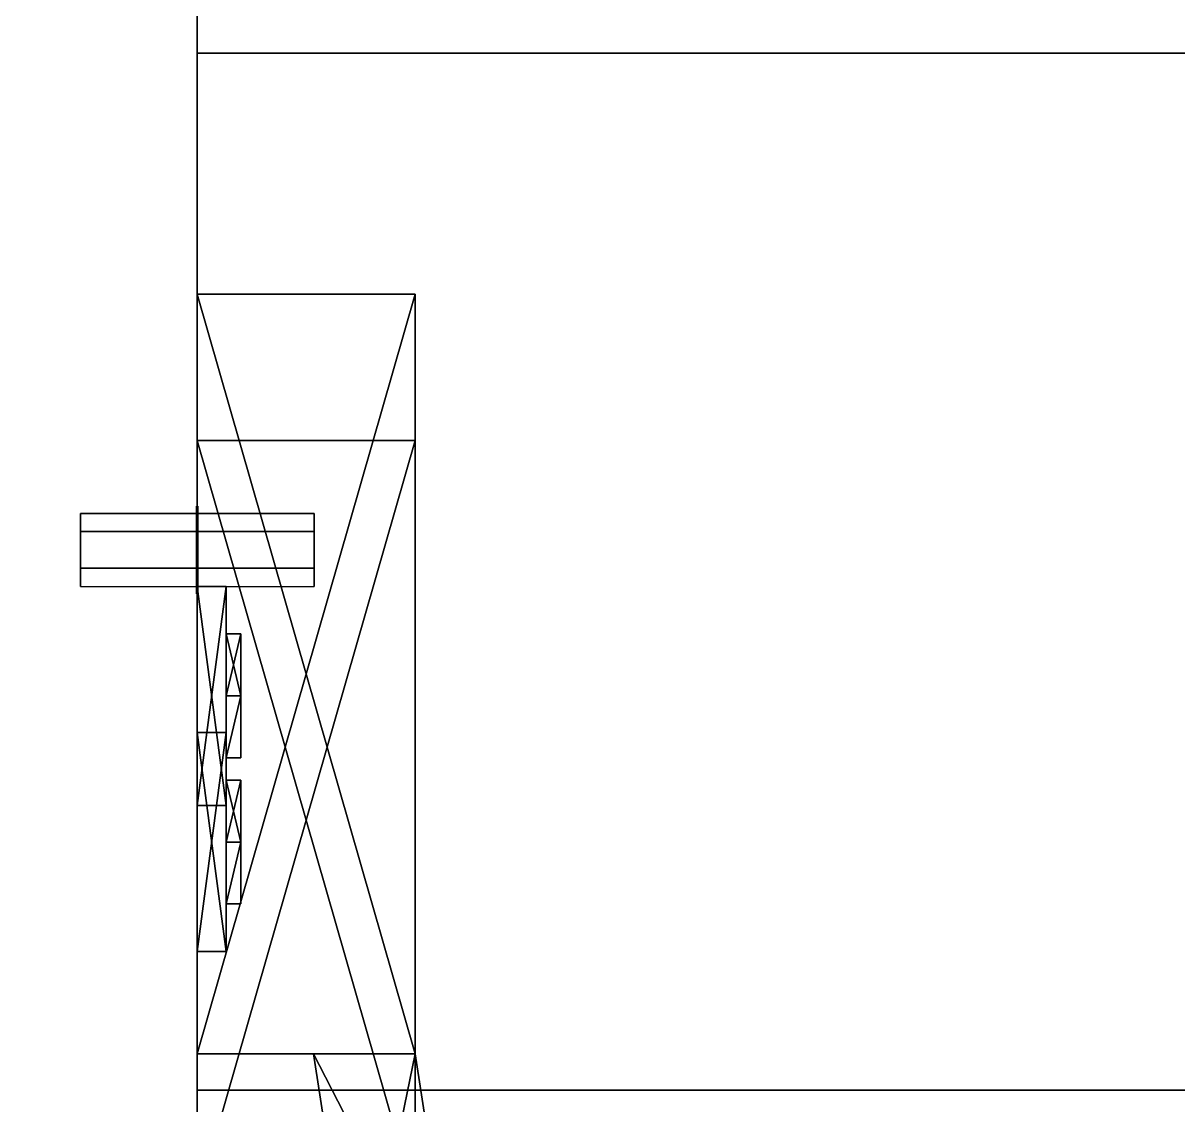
# Model space of a CAD drawing. Extents: x 0 to 5507, y -6518 to 0.
# Drawn here: x 3510.1 to 3589.1, y -2035 to -1960.9 of the extents above; entities that cross this region are included whole.
import ezdxf

# ---------------------------------------------------------------- set-up
doc = ezdxf.new("R2010")
doc.units = 0
for name, color, linetype in [('LAYER0', 7, 'CONTINUOUS'), ('LAYER425', 7, 'CONTINUOUS'), ('LAYER426', 7, 'CONTINUOUS'), ('LAYER444', 7, 'CONTINUOUS'), ('LAYER446', 253, 'CONTINUOUS'), ('LAYER448', 253, 'CONTINUOUS'), ('LAYER450', 7, 'CONTINUOUS'), ('LAYER495', 7, 'CONTINUOUS'), ('LAYER496', 7, 'CONTINUOUS'), ('LAYER498', 7, 'CONTINUOUS'), ('LAYER509', 253, 'CONTINUOUS'), ('LAYER511', 253, 'CONTINUOUS'), ('LAYER513', 7, 'CONTINUOUS'), ('LAYER514', 254, 'CONTINUOUS'), ('LAYER518', 9, 'CONTINUOUS'), ('LAYER520', 9, 'CONTINUOUS')]:
    doc.layers.add(name, color=color, linetype=linetype)

msp = doc.modelspace()

# ---------------------------------------------------------------- linework, layer by layer
at = {"layer": 'LAYER0', "invisible_edges": 1}
for points in [[(5507, 0), (0, -6518), (0, 0), (5507, 0)], [(5507, -6518, 5), (0, 0, 5), (0, -6518, 5), (5507, -6518, 5)], [(0, 0, 5), (5507, -6518, 5), (5507, 0, 5), (0, 0, 5)], [(0, -6518), (5507, 0), (5507, -6518), (0, -6518)]]:
    msp.add_3dface(points, dxfattribs=at)
at = {"layer": 'LAYER425', "invisible_edges": 1}
for points in [[(3522, -1542.6, 523.5), (3891, -2044, 523.5), (3891, -1542.6, 523.5), (3522, -1542.6, 523.5)], [(3891, -2044, 523.5), (3522, -1542.6, 523.5), (3522, -2044, 523.5), (3891, -2044, 523.5)], [(3522, -1542.6, 523.5), (3522, -2044, 505.5), (3522, -2044, 523.5), (3522, -1542.6, 523.5)], [(3522, -2044, 505.5), (3522, -1542.6, 523.5), (3522, -1542.6, 505.5), (3522, -2044, 505.5)], [(3522, -2044, 505.5), (3891, -1542.6, 505.5), (3891, -2044, 505.5), (3522, -2044, 505.5)], [(3891, -1542.6, 505.5), (3522, -2044, 505.5), (3522, -1542.6, 505.5), (3891, -1542.6, 505.5)]]:
    msp.add_3dface(points, dxfattribs=at)
at = {"layer": 'LAYER426', "invisible_edges": 1}
for points in [[(3504, -1518, 115), (3522, -2044, 115), (3504, -2044, 115), (3504, -1518, 115)], [(3522, -2044, 115), (3504, -1518, 115), (3522, -1518, 115), (3522, -2044, 115)], [(3522, -1518, 895), (3504, -2044, 895), (3522, -2044, 895), (3522, -1518, 895)], [(3504, -2044, 895), (3522, -1518, 895), (3504, -1518, 895), (3504, -2044, 895)], [(3522, -1518, 895), (3522, -2044, 115), (3522, -1518, 115), (3522, -1518, 895)], [(3522, -2044, 115), (3522, -1518, 895), (3522, -2044, 895), (3522, -2044, 115)]]:
    msp.add_3dface(points, dxfattribs=at)
at = {"layer": 'LAYER444', "invisible_edges": 1}
for points in [[(3891, -1518, 116), (3522, -2044, 116), (3522, -1518, 116), (3891, -1518, 116)], [(3522, -2044, 116), (3891, -1518, 116), (3891, -2044, 116), (3522, -2044, 116)], [(3522, -1518, 134), (3522, -2044, 116), (3522, -2044, 134), (3522, -1518, 134)], [(3522, -2044, 116), (3522, -1518, 134), (3522, -1518, 116), (3522, -2044, 116)], [(3891, -2044, 134), (3522, -1518, 134), (3522, -2044, 134), (3891, -2044, 134)], [(3522, -1518, 134), (3891, -2044, 134), (3891, -1518, 134), (3522, -1518, 134)]]:
    msp.add_3dface(points, dxfattribs=at)
at = {"layer": 'LAYER446'}
for points in [[(3522, -1979.5, 211.2174), (3536.921, -2031.5, 211.2174), (3522, -2031.5, 211.2174), (3522, -1979.5, 211.2174)], [(3536.921, -1979.5, 211.2174), (3536.921, -2031.5, 211.2174), (3522, -1979.5, 211.2174), (3536.921, -1979.5, 211.2174)], [(3522, -1979.5, 224.7826), (3536.921, -1979.5, 211.2174), (3522, -1979.5, 211.2174), (3522, -1979.5, 224.7826)], [(3536.921, -1979.5, 224.7826), (3536.921, -1979.5, 211.2174), (3522, -1979.5, 224.7826), (3536.921, -1979.5, 224.7826)], [(3522, -2031.5, 224.7826), (3536.921, -1979.5, 224.7826), (3522, -1979.5, 224.7826), (3522, -2031.5, 224.7826)], [(3536.921, -2031.5, 224.7826), (3536.921, -1979.5, 224.7826), (3522, -2031.5, 224.7826), (3536.921, -2031.5, 224.7826)], [(3536.921, -1979.5, 211.2174), (3536.921, -2031.5, 224.7826), (3536.921, -2031.5, 211.2174), (3536.921, -1979.5, 211.2174)], [(3536.921, -1979.5, 224.7826), (3536.921, -2031.5, 224.7826), (3536.921, -1979.5, 211.2174), (3536.921, -1979.5, 224.7826)], [(3522, -1999.5, 244), (3522, -2014.5, 244), (3523.99, -2014.5, 244), (3522, -1999.5, 244)], [(3523.99, -1999.5, 244), (3522, -1999.5, 244), (3523.99, -2014.5, 244), (3523.99, -1999.5, 244)], [(3522, -1999.5, 192), (3522, -1999.5, 244), (3523.99, -1999.5, 244), (3522, -1999.5, 192)], [(3523.99, -1999.5, 192), (3522, -1999.5, 192), (3523.99, -1999.5, 244), (3523.99, -1999.5, 192)], [(3522, -2014.5, 192), (3522, -1999.5, 192), (3523.99, -1999.5, 192), (3522, -2014.5, 192)], [(3523.99, -2014.5, 192), (3522, -2014.5, 192), (3523.99, -1999.5, 192), (3523.99, -2014.5, 192)], [(3523.99, -1999.5, 244), (3523.99, -2014.5, 244), (3523.99, -2014.5, 192), (3523.99, -1999.5, 244)], [(3523.99, -1999.5, 192), (3523.99, -1999.5, 244), (3523.99, -2014.5, 192), (3523.99, -1999.5, 192)], [(3523.99, -2007, 231.2909), (3524.984, -2002.757, 236.087), (3524.984, -2007, 231.2909), (3523.99, -2007, 231.2909)], [(3523.99, -2002.757, 236.087), (3524.984, -2002.757, 236.087), (3523.99, -2007, 231.2909), (3523.99, -2002.757, 236.087)], [(3523.99, -2002.757, 236.087), (3524.984, -2007, 240.883), (3524.984, -2002.757, 236.087), (3523.99, -2002.757, 236.087)], [(3523.99, -2007, 240.883), (3524.984, -2007, 240.883), (3523.99, -2002.757, 236.087), (3523.99, -2007, 240.883)], [(3523.99, -2007, 231.2909), (3523.99, -2002.757, 236.087), (3523.99, -2007, 240.883), (3523.99, -2007, 231.2909)], [(3523.99, -2007, 195.117), (3524.984, -2002.757, 199.913), (3524.984, -2007, 195.117), (3523.99, -2007, 195.117)], [(3523.99, -2002.757, 199.913), (3524.984, -2002.757, 199.913), (3523.99, -2007, 195.117), (3523.99, -2002.757, 199.913)], [(3523.99, -2002.757, 199.913), (3524.984, -2007, 204.7091), (3524.984, -2002.757, 199.913), (3523.99, -2002.757, 199.913)], [(3523.99, -2007, 204.7091), (3524.984, -2007, 204.7091), (3523.99, -2002.757, 199.913), (3523.99, -2007, 204.7091)], [(3523.99, -2007, 195.117), (3523.99, -2002.757, 199.913), (3523.99, -2007, 204.7091), (3523.99, -2007, 195.117)], [(3524.984, -2011.243, 236.087), (3524.984, -2002.757, 236.087), (3524.984, -2007, 240.883), (3524.984, -2011.243, 236.087)], [(3524.984, -2007, 231.2909), (3524.984, -2002.757, 236.087), (3524.984, -2011.243, 236.087), (3524.984, -2007, 231.2909)], [(3524.984, -2011.243, 199.913), (3524.984, -2002.757, 199.913), (3524.984, -2007, 204.7091), (3524.984, -2011.243, 199.913)], [(3524.984, -2007, 195.117), (3524.984, -2002.757, 199.913), (3524.984, -2011.243, 199.913), (3524.984, -2007, 195.117)], [(3523.99, -2011.243, 236.087), (3524.984, -2007, 231.2909), (3524.984, -2011.243, 236.087), (3523.99, -2011.243, 236.087)], [(3523.99, -2007, 231.2909), (3524.984, -2007, 231.2909), (3523.99, -2011.243, 236.087), (3523.99, -2007, 231.2909)], [(3523.99, -2011.243, 236.087), (3523.99, -2007, 231.2909), (3523.99, -2007, 240.883), (3523.99, -2011.243, 236.087)], [(3523.99, -2011.243, 236.087), (3524.984, -2007, 240.883), (3523.99, -2007, 240.883), (3523.99, -2011.243, 236.087)], [(3524.984, -2011.243, 236.087), (3524.984, -2007, 240.883), (3523.99, -2011.243, 236.087), (3524.984, -2011.243, 236.087)], [(3523.99, -2011.243, 199.913), (3524.984, -2007, 195.117), (3524.984, -2011.243, 199.913), (3523.99, -2011.243, 199.913)], [(3523.99, -2007, 195.117), (3524.984, -2007, 195.117), (3523.99, -2011.243, 199.913), (3523.99, -2007, 195.117)], [(3523.99, -2011.243, 199.913), (3523.99, -2007, 195.117), (3523.99, -2007, 204.7091), (3523.99, -2011.243, 199.913)], [(3523.99, -2011.243, 199.913), (3524.984, -2007, 204.7091), (3523.99, -2007, 204.7091), (3523.99, -2011.243, 199.913)], [(3524.984, -2011.243, 199.913), (3524.984, -2007, 204.7091), (3523.99, -2011.243, 199.913), (3524.984, -2011.243, 199.913)], [(3523.99, -2014.5, 244), (3522, -2014.5, 244), (3522, -2014.5, 192), (3523.99, -2014.5, 244)], [(3523.99, -2014.5, 192), (3523.99, -2014.5, 244), (3522, -2014.5, 192), (3523.99, -2014.5, 192)], [(3529.958, -2031.5, 211.2174), (3539.906, -2050.865, 211.2174), (3532.942, -2050.865, 211.2174), (3529.958, -2031.5, 211.2174)], [(3536.921, -2031.5, 211.2174), (3539.906, -2050.865, 211.2174), (3529.958, -2031.5, 211.2174), (3536.921, -2031.5, 211.2174)], [(3532.942, -2050.865, 224.7826), (3536.921, -2031.5, 224.7826), (3529.958, -2031.5, 224.7826), (3532.942, -2050.865, 224.7826)], [(3539.906, -2050.865, 224.7826), (3536.921, -2031.5, 224.7826), (3532.942, -2050.865, 224.7826), (3539.906, -2050.865, 224.7826)], [(3536.921, -2031.5, 211.2174), (3539.906, -2050.865, 224.7826), (3539.906, -2050.865, 211.2174), (3536.921, -2031.5, 211.2174)], [(3536.921, -2031.5, 224.7826), (3539.906, -2050.865, 224.7826), (3536.921, -2031.5, 211.2174), (3536.921, -2031.5, 224.7826)]]:
    msp.add_3dface(points, dxfattribs=at)
at = {"layer": 'LAYER448'}
for points in [[(3522, -1979.5, 785.2174), (3536.921, -2031.5, 785.2174), (3522, -2031.5, 785.2174), (3522, -1979.5, 785.2174)], [(3536.921, -1979.5, 785.2174), (3536.921, -2031.5, 785.2174), (3522, -1979.5, 785.2174), (3536.921, -1979.5, 785.2174)], [(3522, -1979.5, 798.7826), (3536.921, -1979.5, 785.2174), (3522, -1979.5, 785.2174), (3522, -1979.5, 798.7826)], [(3536.921, -1979.5, 798.7826), (3536.921, -1979.5, 785.2174), (3522, -1979.5, 798.7826), (3536.921, -1979.5, 798.7826)], [(3522, -2031.5, 798.7826), (3536.921, -1979.5, 798.7826), (3522, -1979.5, 798.7826), (3522, -2031.5, 798.7826)], [(3536.921, -2031.5, 798.7826), (3536.921, -1979.5, 798.7826), (3522, -2031.5, 798.7826), (3536.921, -2031.5, 798.7826)], [(3536.921, -1979.5, 785.2174), (3536.921, -2031.5, 798.7826), (3536.921, -2031.5, 785.2174), (3536.921, -1979.5, 785.2174)], [(3536.921, -1979.5, 798.7826), (3536.921, -2031.5, 798.7826), (3536.921, -1979.5, 785.2174), (3536.921, -1979.5, 798.7826)], [(3522, -1999.5, 818), (3522, -2014.5, 818), (3523.99, -2014.5, 818), (3522, -1999.5, 818)], [(3523.99, -1999.5, 818), (3522, -1999.5, 818), (3523.99, -2014.5, 818), (3523.99, -1999.5, 818)], [(3522, -1999.5, 766), (3522, -1999.5, 818), (3523.99, -1999.5, 818), (3522, -1999.5, 766)], [(3523.99, -1999.5, 766), (3522, -1999.5, 766), (3523.99, -1999.5, 818), (3523.99, -1999.5, 766)], [(3522, -2014.5, 766), (3522, -1999.5, 766), (3523.99, -1999.5, 766), (3522, -2014.5, 766)], [(3523.99, -2014.5, 766), (3522, -2014.5, 766), (3523.99, -1999.5, 766), (3523.99, -2014.5, 766)], [(3523.99, -1999.5, 818), (3523.99, -2014.5, 818), (3523.99, -2014.5, 766), (3523.99, -1999.5, 818)], [(3523.99, -1999.5, 766), (3523.99, -1999.5, 818), (3523.99, -2014.5, 766), (3523.99, -1999.5, 766)], [(3523.99, -2007, 805.291), (3524.984, -2002.757, 810.087), (3524.984, -2007, 805.291), (3523.99, -2007, 805.291)], [(3523.99, -2002.757, 810.087), (3524.984, -2002.757, 810.087), (3523.99, -2007, 805.291), (3523.99, -2002.757, 810.087)], [(3523.99, -2002.757, 810.087), (3524.984, -2007, 814.883), (3524.984, -2002.757, 810.087), (3523.99, -2002.757, 810.087)], [(3523.99, -2007, 814.883), (3524.984, -2007, 814.883), (3523.99, -2002.757, 810.087), (3523.99, -2007, 814.883)], [(3523.99, -2007, 805.291), (3523.99, -2002.757, 810.087), (3523.99, -2007, 814.883), (3523.99, -2007, 805.291)], [(3523.99, -2007, 769.117), (3524.984, -2002.757, 773.913), (3524.984, -2007, 769.117), (3523.99, -2007, 769.117)], [(3523.99, -2002.757, 773.913), (3524.984, -2002.757, 773.913), (3523.99, -2007, 769.117), (3523.99, -2002.757, 773.913)], [(3523.99, -2002.757, 773.913), (3524.984, -2007, 778.709), (3524.984, -2002.757, 773.913), (3523.99, -2002.757, 773.913)], [(3523.99, -2007, 778.709), (3524.984, -2007, 778.709), (3523.99, -2002.757, 773.913), (3523.99, -2007, 778.709)], [(3523.99, -2007, 769.117), (3523.99, -2002.757, 773.913), (3523.99, -2007, 778.709), (3523.99, -2007, 769.117)], [(3524.984, -2011.243, 810.087), (3524.984, -2002.757, 810.087), (3524.984, -2007, 814.883), (3524.984, -2011.243, 810.087)], [(3524.984, -2007, 805.291), (3524.984, -2002.757, 810.087), (3524.984, -2011.243, 810.087), (3524.984, -2007, 805.291)], [(3524.984, -2011.243, 773.913), (3524.984, -2002.757, 773.913), (3524.984, -2007, 778.709), (3524.984, -2011.243, 773.913)], [(3524.984, -2007, 769.117), (3524.984, -2002.757, 773.913), (3524.984, -2011.243, 773.913), (3524.984, -2007, 769.117)], [(3523.99, -2011.243, 810.087), (3524.984, -2007, 805.291), (3524.984, -2011.243, 810.087), (3523.99, -2011.243, 810.087)], [(3523.99, -2007, 805.291), (3524.984, -2007, 805.291), (3523.99, -2011.243, 810.087), (3523.99, -2007, 805.291)], [(3523.99, -2011.243, 810.087), (3523.99, -2007, 805.291), (3523.99, -2007, 814.883), (3523.99, -2011.243, 810.087)], [(3523.99, -2011.243, 810.087), (3524.984, -2007, 814.883), (3523.99, -2007, 814.883), (3523.99, -2011.243, 810.087)], [(3524.984, -2011.243, 810.087), (3524.984, -2007, 814.883), (3523.99, -2011.243, 810.087), (3524.984, -2011.243, 810.087)], [(3523.99, -2011.243, 773.913), (3524.984, -2007, 769.117), (3524.984, -2011.243, 773.913), (3523.99, -2011.243, 773.913)], [(3523.99, -2007, 769.117), (3524.984, -2007, 769.117), (3523.99, -2011.243, 773.913), (3523.99, -2007, 769.117)], [(3523.99, -2011.243, 773.913), (3523.99, -2007, 769.117), (3523.99, -2007, 778.709), (3523.99, -2011.243, 773.913)], [(3523.99, -2011.243, 773.913), (3524.984, -2007, 778.709), (3523.99, -2007, 778.709), (3523.99, -2011.243, 773.913)], [(3524.984, -2011.243, 773.913), (3524.984, -2007, 778.709), (3523.99, -2011.243, 773.913), (3524.984, -2011.243, 773.913)], [(3523.99, -2014.5, 818), (3522, -2014.5, 818), (3522, -2014.5, 766), (3523.99, -2014.5, 818)], [(3523.99, -2014.5, 766), (3523.99, -2014.5, 818), (3522, -2014.5, 766), (3523.99, -2014.5, 766)], [(3529.958, -2031.5, 785.2174), (3539.906, -2050.865, 785.2174), (3532.942, -2050.865, 785.2174), (3529.958, -2031.5, 785.2174)], [(3536.921, -2031.5, 785.2174), (3539.906, -2050.865, 785.2174), (3529.958, -2031.5, 785.2174), (3536.921, -2031.5, 785.2174)], [(3532.942, -2050.865, 798.7826), (3536.921, -2031.5, 798.7826), (3529.958, -2031.5, 798.7826), (3532.942, -2050.865, 798.7826)], [(3539.906, -2050.865, 798.7826), (3536.921, -2031.5, 798.7826), (3532.942, -2050.865, 798.7826), (3539.906, -2050.865, 798.7826)], [(3536.921, -2031.5, 785.2174), (3539.906, -2050.865, 798.7826), (3539.906, -2050.865, 785.2174), (3536.921, -2031.5, 785.2174)], [(3536.921, -2031.5, 798.7826), (3539.906, -2050.865, 798.7826), (3536.921, -2031.5, 785.2174), (3536.921, -2031.5, 798.7826)]]:
    msp.add_3dface(points, dxfattribs=at)
at = {"layer": 'LAYER450', "invisible_edges": 1}
for points in [[(3891, -1963, 876.5), (3522, -2043, 876.5), (3522, -1963, 876.5), (3891, -1963, 876.5)], [(3522, -2043, 876.5), (3891, -1963, 876.5), (3891, -2043, 876.5), (3522, -2043, 876.5)], [(3522, -1963, 894.5), (3522, -2043, 876.5), (3522, -2043, 894.5), (3522, -1963, 894.5)], [(3522, -2043, 876.5), (3522, -1963, 894.5), (3522, -1963, 876.5), (3522, -2043, 876.5)], [(3522, -1963, 894.5), (3891, -1963, 876.5), (3522, -1963, 876.5), (3522, -1963, 894.5)], [(3891, -1963, 876.5), (3522, -1963, 894.5), (3891, -1963, 894.5), (3891, -1963, 876.5)], [(3891, -2043, 894.5), (3522, -1963, 894.5), (3522, -2043, 894.5), (3891, -2043, 894.5)], [(3522, -1963, 894.5), (3891, -2043, 894.5), (3891, -1963, 894.5), (3522, -1963, 894.5)]]:
    msp.add_3dface(points, dxfattribs=at)
at = {"layer": 'LAYER495', "invisible_edges": 1}
for points in [[(3522, -1518, 2289), (3891, -2054, 2289), (3891, -1518, 2289), (3522, -1518, 2289)], [(3891, -2054, 2289), (3522, -1518, 2289), (3522, -2054, 2289), (3891, -2054, 2289)], [(3522, -1518, 2289), (3522, -2054, 2271), (3522, -2054, 2289), (3522, -1518, 2289)], [(3522, -2054, 2271), (3522, -1518, 2289), (3522, -1518, 2271), (3522, -2054, 2271)], [(3522, -2054, 2271), (3891, -1518, 2271), (3891, -2054, 2271), (3522, -2054, 2271)], [(3891, -1518, 2271), (3522, -2054, 2271), (3522, -1518, 2271), (3891, -1518, 2271)]]:
    msp.add_3dface(points, dxfattribs=at)
at = {"layer": 'LAYER496', "invisible_edges": 1}
for points in [[(3891, -1518, 1706), (3522, -2054, 1706), (3522, -1518, 1706), (3891, -1518, 1706)], [(3522, -2054, 1706), (3891, -1518, 1706), (3891, -2054, 1706), (3522, -2054, 1706)], [(3522, -1518, 1724), (3522, -2054, 1706), (3522, -2054, 1724), (3522, -1518, 1724)], [(3522, -2054, 1706), (3522, -1518, 1724), (3522, -1518, 1706), (3522, -2054, 1706)], [(3891, -2054, 1724), (3522, -1518, 1724), (3522, -2054, 1724), (3891, -2054, 1724)], [(3522, -1518, 1724), (3891, -2054, 1724), (3891, -1518, 1724), (3522, -1518, 1724)]]:
    msp.add_3dface(points, dxfattribs=at)
at = {"layer": 'LAYER498', "invisible_edges": 1}
for points in [[(3504, -1518, 1705), (3522, -2054, 1705), (3504, -2054, 1705), (3504, -1518, 1705)], [(3522, -2054, 1705), (3504, -1518, 1705), (3522, -1518, 1705), (3522, -2054, 1705)], [(3522, -1518, 2290), (3504, -2054, 2290), (3522, -2054, 2290), (3522, -1518, 2290)], [(3504, -2054, 2290), (3522, -1518, 2290), (3504, -1518, 2290), (3504, -2054, 2290)], [(3522, -1518, 2290), (3522, -2054, 1705), (3522, -1518, 1705), (3522, -1518, 2290)], [(3522, -2054, 1705), (3522, -1518, 2290), (3522, -2054, 2290), (3522, -2054, 1705)]]:
    msp.add_3dface(points, dxfattribs=at)
at = {"layer": 'LAYER509'}
for points in [[(3522, -1989.5, 1801.217), (3536.921, -2041.5, 1801.217), (3522, -2041.5, 1801.217), (3522, -1989.5, 1801.217)], [(3536.921, -1989.5, 1801.217), (3536.921, -2041.5, 1801.217), (3522, -1989.5, 1801.217), (3536.921, -1989.5, 1801.217)], [(3522, -1989.5, 1814.783), (3536.921, -1989.5, 1801.217), (3522, -1989.5, 1801.217), (3522, -1989.5, 1814.783)], [(3536.921, -1989.5, 1814.783), (3536.921, -1989.5, 1801.217), (3522, -1989.5, 1814.783), (3536.921, -1989.5, 1814.783)], [(3522, -2041.5, 1814.783), (3536.921, -1989.5, 1814.783), (3522, -1989.5, 1814.783), (3522, -2041.5, 1814.783)], [(3536.921, -2041.5, 1814.783), (3536.921, -1989.5, 1814.783), (3522, -2041.5, 1814.783), (3536.921, -2041.5, 1814.783)], [(3536.921, -1989.5, 1801.217), (3536.921, -2041.5, 1814.783), (3536.921, -2041.5, 1801.217), (3536.921, -1989.5, 1801.217)], [(3536.921, -1989.5, 1814.783), (3536.921, -2041.5, 1814.783), (3536.921, -1989.5, 1801.217), (3536.921, -1989.5, 1814.783)], [(3522, -2009.5, 1834), (3522, -2024.5, 1834), (3523.99, -2024.5, 1834), (3522, -2009.5, 1834)], [(3523.99, -2009.5, 1834), (3522, -2009.5, 1834), (3523.99, -2024.5, 1834), (3523.99, -2009.5, 1834)], [(3522, -2009.5, 1782), (3522, -2009.5, 1834), (3523.99, -2009.5, 1834), (3522, -2009.5, 1782)], [(3523.99, -2009.5, 1782), (3522, -2009.5, 1782), (3523.99, -2009.5, 1834), (3523.99, -2009.5, 1782)], [(3522, -2024.5, 1782), (3522, -2009.5, 1782), (3523.99, -2009.5, 1782), (3522, -2024.5, 1782)], [(3523.99, -2024.5, 1782), (3522, -2024.5, 1782), (3523.99, -2009.5, 1782), (3523.99, -2024.5, 1782)], [(3523.99, -2009.5, 1834), (3523.99, -2024.5, 1834), (3523.99, -2024.5, 1782), (3523.99, -2009.5, 1834)], [(3523.99, -2009.5, 1782), (3523.99, -2009.5, 1834), (3523.99, -2024.5, 1782), (3523.99, -2009.5, 1782)], [(3523.99, -2017, 1821.291), (3524.984, -2012.757, 1826.087), (3524.984, -2017, 1821.291), (3523.99, -2017, 1821.291)], [(3523.99, -2012.757, 1826.087), (3524.984, -2012.757, 1826.087), (3523.99, -2017, 1821.291), (3523.99, -2012.757, 1826.087)], [(3523.99, -2012.757, 1826.087), (3524.984, -2017, 1830.883), (3524.984, -2012.757, 1826.087), (3523.99, -2012.757, 1826.087)], [(3523.99, -2017, 1830.883), (3524.984, -2017, 1830.883), (3523.99, -2012.757, 1826.087), (3523.99, -2017, 1830.883)], [(3523.99, -2017, 1821.291), (3523.99, -2012.757, 1826.087), (3523.99, -2017, 1830.883), (3523.99, -2017, 1821.291)], [(3523.99, -2017, 1785.117), (3524.984, -2012.757, 1789.913), (3524.984, -2017, 1785.117), (3523.99, -2017, 1785.117)], [(3523.99, -2012.757, 1789.913), (3524.984, -2012.757, 1789.913), (3523.99, -2017, 1785.117), (3523.99, -2012.757, 1789.913)], [(3523.99, -2012.757, 1789.913), (3524.984, -2017, 1794.709), (3524.984, -2012.757, 1789.913), (3523.99, -2012.757, 1789.913)], [(3523.99, -2017, 1794.709), (3524.984, -2017, 1794.709), (3523.99, -2012.757, 1789.913), (3523.99, -2017, 1794.709)], [(3523.99, -2017, 1785.117), (3523.99, -2012.757, 1789.913), (3523.99, -2017, 1794.709), (3523.99, -2017, 1785.117)], [(3524.984, -2021.243, 1826.087), (3524.984, -2012.757, 1826.087), (3524.984, -2017, 1830.883), (3524.984, -2021.243, 1826.087)], [(3524.984, -2017, 1821.291), (3524.984, -2012.757, 1826.087), (3524.984, -2021.243, 1826.087), (3524.984, -2017, 1821.291)], [(3524.984, -2021.243, 1789.913), (3524.984, -2012.757, 1789.913), (3524.984, -2017, 1794.709), (3524.984, -2021.243, 1789.913)], [(3524.984, -2017, 1785.117), (3524.984, -2012.757, 1789.913), (3524.984, -2021.243, 1789.913), (3524.984, -2017, 1785.117)], [(3523.99, -2021.243, 1826.087), (3524.984, -2017, 1821.291), (3524.984, -2021.243, 1826.087), (3523.99, -2021.243, 1826.087)], [(3523.99, -2017, 1821.291), (3524.984, -2017, 1821.291), (3523.99, -2021.243, 1826.087), (3523.99, -2017, 1821.291)], [(3523.99, -2021.243, 1826.087), (3523.99, -2017, 1821.291), (3523.99, -2017, 1830.883), (3523.99, -2021.243, 1826.087)], [(3523.99, -2021.243, 1826.087), (3524.984, -2017, 1830.883), (3523.99, -2017, 1830.883), (3523.99, -2021.243, 1826.087)], [(3524.984, -2021.243, 1826.087), (3524.984, -2017, 1830.883), (3523.99, -2021.243, 1826.087), (3524.984, -2021.243, 1826.087)], [(3523.99, -2021.243, 1789.913), (3524.984, -2017, 1785.117), (3524.984, -2021.243, 1789.913), (3523.99, -2021.243, 1789.913)], [(3523.99, -2017, 1785.117), (3524.984, -2017, 1785.117), (3523.99, -2021.243, 1789.913), (3523.99, -2017, 1785.117)], [(3523.99, -2021.243, 1789.913), (3523.99, -2017, 1785.117), (3523.99, -2017, 1794.709), (3523.99, -2021.243, 1789.913)], [(3523.99, -2021.243, 1789.913), (3524.984, -2017, 1794.709), (3523.99, -2017, 1794.709), (3523.99, -2021.243, 1789.913)], [(3524.984, -2021.243, 1789.913), (3524.984, -2017, 1794.709), (3523.99, -2021.243, 1789.913), (3524.984, -2021.243, 1789.913)], [(3523.99, -2024.5, 1834), (3522, -2024.5, 1834), (3522, -2024.5, 1782), (3523.99, -2024.5, 1834)], [(3523.99, -2024.5, 1782), (3523.99, -2024.5, 1834), (3522, -2024.5, 1782), (3523.99, -2024.5, 1782)]]:
    msp.add_3dface(points, dxfattribs=at)
at = {"layer": 'LAYER511'}
for points in [[(3522, -1989.5, 2180.217), (3536.921, -2041.5, 2180.217), (3522, -2041.5, 2180.217), (3522, -1989.5, 2180.217)], [(3536.921, -1989.5, 2180.217), (3536.921, -2041.5, 2180.217), (3522, -1989.5, 2180.217), (3536.921, -1989.5, 2180.217)], [(3522, -1989.5, 2193.783), (3536.921, -1989.5, 2180.217), (3522, -1989.5, 2180.217), (3522, -1989.5, 2193.783)], [(3536.921, -1989.5, 2193.783), (3536.921, -1989.5, 2180.217), (3522, -1989.5, 2193.783), (3536.921, -1989.5, 2193.783)], [(3522, -2041.5, 2193.783), (3536.921, -1989.5, 2193.783), (3522, -1989.5, 2193.783), (3522, -2041.5, 2193.783)], [(3536.921, -2041.5, 2193.783), (3536.921, -1989.5, 2193.783), (3522, -2041.5, 2193.783), (3536.921, -2041.5, 2193.783)], [(3536.921, -1989.5, 2180.217), (3536.921, -2041.5, 2193.783), (3536.921, -2041.5, 2180.217), (3536.921, -1989.5, 2180.217)], [(3536.921, -1989.5, 2193.783), (3536.921, -2041.5, 2193.783), (3536.921, -1989.5, 2180.217), (3536.921, -1989.5, 2193.783)], [(3522, -2009.5, 2213), (3522, -2024.5, 2213), (3523.99, -2024.5, 2213), (3522, -2009.5, 2213)], [(3523.99, -2009.5, 2213), (3522, -2009.5, 2213), (3523.99, -2024.5, 2213), (3523.99, -2009.5, 2213)], [(3522, -2009.5, 2161), (3522, -2009.5, 2213), (3523.99, -2009.5, 2213), (3522, -2009.5, 2161)], [(3523.99, -2009.5, 2161), (3522, -2009.5, 2161), (3523.99, -2009.5, 2213), (3523.99, -2009.5, 2161)], [(3522, -2024.5, 2161), (3522, -2009.5, 2161), (3523.99, -2009.5, 2161), (3522, -2024.5, 2161)], [(3523.99, -2024.5, 2161), (3522, -2024.5, 2161), (3523.99, -2009.5, 2161), (3523.99, -2024.5, 2161)], [(3523.99, -2009.5, 2213), (3523.99, -2024.5, 2213), (3523.99, -2024.5, 2161), (3523.99, -2009.5, 2213)], [(3523.99, -2009.5, 2161), (3523.99, -2009.5, 2213), (3523.99, -2024.5, 2161), (3523.99, -2009.5, 2161)], [(3523.99, -2017, 2200.291), (3524.984, -2012.757, 2205.087), (3524.984, -2017, 2200.291), (3523.99, -2017, 2200.291)], [(3523.99, -2012.757, 2205.087), (3524.984, -2012.757, 2205.087), (3523.99, -2017, 2200.291), (3523.99, -2012.757, 2205.087)], [(3523.99, -2012.757, 2205.087), (3524.984, -2017, 2209.883), (3524.984, -2012.757, 2205.087), (3523.99, -2012.757, 2205.087)], [(3523.99, -2017, 2209.883), (3524.984, -2017, 2209.883), (3523.99, -2012.757, 2205.087), (3523.99, -2017, 2209.883)], [(3523.99, -2017, 2200.291), (3523.99, -2012.757, 2205.087), (3523.99, -2017, 2209.883), (3523.99, -2017, 2200.291)], [(3523.99, -2017, 2164.117), (3524.984, -2012.757, 2168.913), (3524.984, -2017, 2164.117), (3523.99, -2017, 2164.117)], [(3523.99, -2012.757, 2168.913), (3524.984, -2012.757, 2168.913), (3523.99, -2017, 2164.117), (3523.99, -2012.757, 2168.913)], [(3523.99, -2012.757, 2168.913), (3524.984, -2017, 2173.709), (3524.984, -2012.757, 2168.913), (3523.99, -2012.757, 2168.913)], [(3523.99, -2017, 2173.709), (3524.984, -2017, 2173.709), (3523.99, -2012.757, 2168.913), (3523.99, -2017, 2173.709)], [(3523.99, -2017, 2164.117), (3523.99, -2012.757, 2168.913), (3523.99, -2017, 2173.709), (3523.99, -2017, 2164.117)], [(3524.984, -2021.243, 2205.087), (3524.984, -2012.757, 2205.087), (3524.984, -2017, 2209.883), (3524.984, -2021.243, 2205.087)], [(3524.984, -2017, 2200.291), (3524.984, -2012.757, 2205.087), (3524.984, -2021.243, 2205.087), (3524.984, -2017, 2200.291)], [(3524.984, -2021.243, 2168.913), (3524.984, -2012.757, 2168.913), (3524.984, -2017, 2173.709), (3524.984, -2021.243, 2168.913)], [(3524.984, -2017, 2164.117), (3524.984, -2012.757, 2168.913), (3524.984, -2021.243, 2168.913), (3524.984, -2017, 2164.117)], [(3523.99, -2021.243, 2205.087), (3524.984, -2017, 2200.291), (3524.984, -2021.243, 2205.087), (3523.99, -2021.243, 2205.087)], [(3523.99, -2017, 2200.291), (3524.984, -2017, 2200.291), (3523.99, -2021.243, 2205.087), (3523.99, -2017, 2200.291)], [(3523.99, -2021.243, 2205.087), (3523.99, -2017, 2200.291), (3523.99, -2017, 2209.883), (3523.99, -2021.243, 2205.087)], [(3523.99, -2021.243, 2205.087), (3524.984, -2017, 2209.883), (3523.99, -2017, 2209.883), (3523.99, -2021.243, 2205.087)], [(3524.984, -2021.243, 2205.087), (3524.984, -2017, 2209.883), (3523.99, -2021.243, 2205.087), (3524.984, -2021.243, 2205.087)], [(3523.99, -2021.243, 2168.913), (3524.984, -2017, 2164.117), (3524.984, -2021.243, 2168.913), (3523.99, -2021.243, 2168.913)], [(3523.99, -2017, 2164.117), (3524.984, -2017, 2164.117), (3523.99, -2021.243, 2168.913), (3523.99, -2017, 2164.117)], [(3523.99, -2021.243, 2168.913), (3523.99, -2017, 2164.117), (3523.99, -2017, 2173.709), (3523.99, -2021.243, 2168.913)], [(3523.99, -2021.243, 2168.913), (3524.984, -2017, 2173.709), (3523.99, -2017, 2173.709), (3523.99, -2021.243, 2168.913)], [(3524.984, -2021.243, 2168.913), (3524.984, -2017, 2173.709), (3523.99, -2021.243, 2168.913), (3524.984, -2021.243, 2168.913)], [(3523.99, -2024.5, 2213), (3522, -2024.5, 2213), (3522, -2024.5, 2161), (3523.99, -2024.5, 2213)], [(3523.99, -2024.5, 2161), (3523.99, -2024.5, 2213), (3522, -2024.5, 2161), (3523.99, -2024.5, 2161)]]:
    msp.add_3dface(points, dxfattribs=at)
at = {"layer": 'LAYER513', "invisible_edges": 1}
for points in [[(3891, -1542.6, 1988.5), (3522, -2034, 1988.5), (3522, -1542.6, 1988.5), (3891, -1542.6, 1988.5)], [(3522, -2034, 1988.5), (3891, -1542.6, 1988.5), (3891, -2034, 1988.5), (3522, -2034, 1988.5)], [(3522, -1542.6, 2006.5), (3522, -2034, 1988.5), (3522, -2034, 2006.5), (3522, -1542.6, 2006.5)], [(3522, -2034, 1988.5), (3522, -1542.6, 2006.5), (3522, -1542.6, 1988.5), (3522, -2034, 1988.5)], [(3891, -2034, 2006.5), (3522, -1542.6, 2006.5), (3522, -2034, 2006.5), (3891, -2034, 2006.5)], [(3522, -1542.6, 2006.5), (3891, -2034, 2006.5), (3891, -1542.6, 2006.5), (3522, -1542.6, 2006.5)], [(3891, -2034, 2006.5), (3522, -2034, 1988.5), (3891, -2034, 1988.5), (3891, -2034, 2006.5)], [(3522, -2034, 1988.5), (3891, -2034, 2006.5), (3522, -2034, 2006.5), (3522, -2034, 1988.5)]]:
    msp.add_3dface(points, dxfattribs=at)
at = {"layer": 'LAYER514'}
for points in [[(3521.95, -1994, 1986), (3521.95, -2000, 1986), (3521.95, -1998.5, 1988.598), (3521.95, -1995.5, 1988.598)], [(3521.95, -1994, 1986), (3521.95, -2000, 1986), (3521.95, -1998.5, 1983.402), (3521.95, -1995.5, 1983.402)], [(3522.05, -1994, 1986), (3522.05, -2000, 1986), (3522.05, -1998.5, 1988.598), (3522.05, -1995.5, 1988.598)], [(3522.05, -1994, 1986), (3522.05, -2000, 1986), (3522.05, -1998.5, 1983.402), (3522.05, -1995.5, 1983.402)], [(3514, -1999.5, 1986), (3514, -1994.5, 1986), (3514, -1995.75, 1988.165), (3514, -1998.25, 1988.165)], [(3514, -1999.5, 1986), (3514, -1998.25, 1983.835), (3514, -1995.75, 1983.835), (3514, -1994.5, 1986)], [(3530, -1999.5, 1986), (3530, -1994.5, 1986), (3530, -1995.75, 1988.165), (3530, -1998.25, 1988.165)], [(3530, -1999.5, 1986), (3530, -1998.25, 1983.835), (3530, -1995.75, 1983.835), (3530, -1994.5, 1986)]]:
    msp.add_3dface(points, dxfattribs=at)
at = {"layer": 'LAYER518', "invisible_edges": 1}
for points in [[(4754, -1518, 895), (3467, -2074, 895), (3467, -1518, 895), (4754, -1518, 895)], [(3467, -2074, 895), (4754, -1518, 895), (4754, -2074, 895), (3467, -2074, 895)], [(4754, -2074, 915), (3467, -1518, 915), (3467, -2074, 915), (4754, -2074, 915)], [(3467, -1518, 915), (4754, -2074, 915), (4754, -1518, 915), (3467, -1518, 915)]]:
    msp.add_3dface(points, dxfattribs=at)
at = {"layer": 'LAYER520', "invisible_edges": 1}
for points in [[(4754, -1518, 1685), (3467, -2074, 1685), (3467, -1518, 1685), (4754, -1518, 1685)], [(3467, -2074, 1685), (4754, -1518, 1685), (4754, -2074, 1685), (3467, -2074, 1685)], [(4754, -2074, 1705), (3467, -1518, 1705), (3467, -2074, 1705), (4754, -2074, 1705)], [(3467, -1518, 1705), (4754, -2074, 1705), (4754, -1518, 1705), (3467, -1518, 1705)]]:
    msp.add_3dface(points, dxfattribs=at)

# ---------------------------------------------------------------- meshes
at = {"layer": 'LAYER514'}
mesh = msp.add_polymesh((2, 6), dxfattribs=dict(at, n_close=True))
for k, corner in enumerate([(3522.05, -2000, 1986), (3522.05, -1998.5, 1988.598), (3522.05, -1995.5, 1988.598), (3522.05, -1994, 1986), (3522.05, -1995.5, 1983.402), (3522.05, -1998.5, 1983.402), (3521.95, -2000, 1986), (3521.95, -1998.5, 1988.598), (3521.95, -1995.5, 1988.598), (3521.95, -1994, 1986), (3521.95, -1995.5, 1983.402), (3521.95, -1998.5, 1983.402)]):
    mesh.set_mesh_vertex(divmod(k, 6), corner)
mesh = msp.add_polymesh((2, 6), dxfattribs=dict(at, n_close=True))
for k, corner in enumerate([(3530, -1999.5, 1986), (3530, -1998.25, 1988.165), (3530, -1995.75, 1988.165), (3530, -1994.5, 1986), (3530, -1995.75, 1983.835), (3530, -1998.25, 1983.835), (3514, -1999.5, 1986), (3514, -1998.25, 1988.165), (3514, -1995.75, 1988.165), (3514, -1994.5, 1986), (3514, -1995.75, 1983.835), (3514, -1998.25, 1983.835)]):
    mesh.set_mesh_vertex(divmod(k, 6), corner)

doc.saveas('drawing.dxf')
